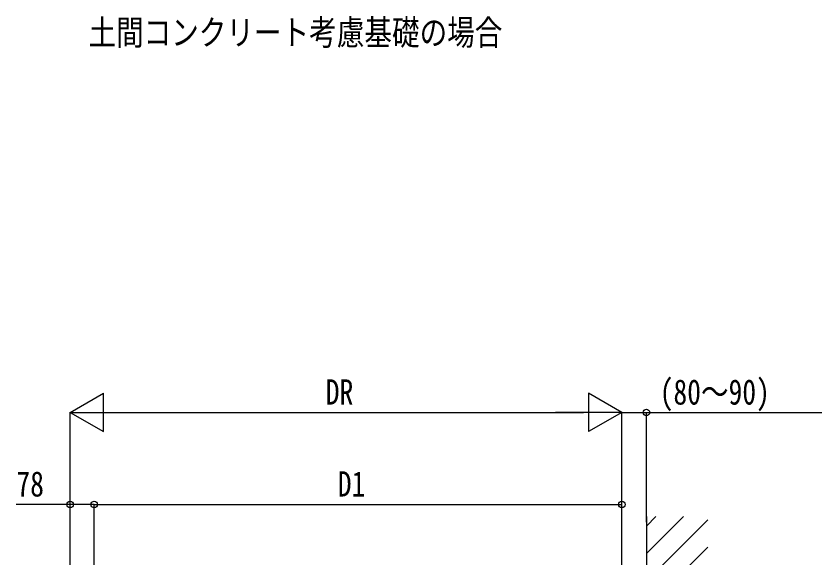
# Model space of a CAD drawing. Units: millimetres, scale not verified. Extents: x -10512 to 10512, y -7425 to 7425.
# Drawn here: x -652 to 1976, y -1379 to 389 of the extents above; entities that cross this region are included whole.
import ezdxf
from ezdxf.enums import TextEntityAlignment as Align

# ---------------------------------------------------------------- set-up
doc = ezdxf.new("R2010")
doc.units = ezdxf.units.MM
doc.header["$LTSCALE"] = 40
for name, color, linetype in [('0-2_USER1', 3, 'Continuous'), ('0-5_YKK_A1', 4, 'Continuous'), ('0-6_YKK_D', 6, 'Continuous')]:
    doc.layers.add(name, color=color, linetype=linetype)
doc.styles.add('ＭＳ ゴシック', font='')
doc.styles.get('ＭＳ ゴシック').set_extended_font_data('MS Gothic')

msp = doc.modelspace()

# ---------------------------------------------------------------- linework, layer by layer
at = {"layer": '0-5_YKK_A1'}
for p, q in [((1403.13, -1244.3), (1403.13, -4374.53)), ((1403.13, -1275.36), (1434.19, -1244.3)), ((1403.13, -1365.16), (1523.99, -1244.3)), ((1403.13, -1454.96), (1603.13, -1254.96)), ((1403.13, -1544.76), (1603.13, -1344.76))]:
    msp.add_line(p, q, dxfattribs=at)
at = {"layer": '0-6_YKK_D'}
for p, q in [((-475.85, -904.72), (-367.6, -842.22)), ((-367.6, -967.22), (-367.6, -842.22)), ((1323.13, -904.72), (1214.88, -842.22)), ((1214.88, -842.22), (1214.88, -967.22)), ((-475.85, -1698.79), (-475.85, -903.72)), ((-475.85, -904.72), (-367.6, -967.22)), ((-475.85, -904.72), (-259.35, -904.72)), ((-350.85, -904.72), (1198.13, -904.72)), ((1323.13, -904.72), (1106.63, -904.72)), ((1323.13, -904.72), (1214.88, -967.22)), ((1323.13, -1530.84), (1323.13, -903.72)), ((1323.13, -1531.84), (1323.13, -903.72)), ((1403.13, -1262.61), (1403.13, -903.72)), ((-475.85, -1697.79), (-475.85, -1203.72)), ((-397.45, -1553.58), (-397.45, -1203.72)), ((-397.45, -1553.58), (-397.45, -1203.72)), ((-397.45, -1204.72), (1323.13, -1204.72)), ((1323.13, -1529.84), (1323.13, -1203.72))]:
    msp.add_line(p, q, dxfattribs=at)
for points in [[(1323.13, -904.72), (1403.13, -904.72), (1975.63, -904.72)], [(-397.45, -1204.72), (-475.85, -1204.72), (-652.35, -1204.72)]]:
    msp.add_lwpolyline(points, dxfattribs=at)
for centre in [(1403.13, -904.72), (-475.85, -1204.72), (-397.45, -1204.72), (-397.45, -1204.72), (1323.13, -1204.72)]:
    msp.add_circle(centre, 10.62, dxfattribs=at)

# ---------------------------------------------------------------- texts
at = {"layer": '0-2_USER1', "style": 'ＭＳ ゴシック', "width": 0.8}
msp.add_text('土間コンクリート考慮基礎の場合', height=82.48, dxfattribs=at).set_placement((-416.5, 269.5), align=Align.BOTTOM_LEFT)
at = {"layer": '0-6_YKK_D', "style": 'ＭＳ ゴシック', "width": 0.8}
for s, p in [('(80～90)', (1446.63, -903.72)), ('DR', (357.64, -903.72)), ('78', (-651.35, -1203.72)), ('D1', (396.84, -1203.72))]:
    msp.add_text(s, height=82.48, dxfattribs=at).set_placement(p, align=Align.BOTTOM_LEFT)

doc.saveas('drawing.dxf')
